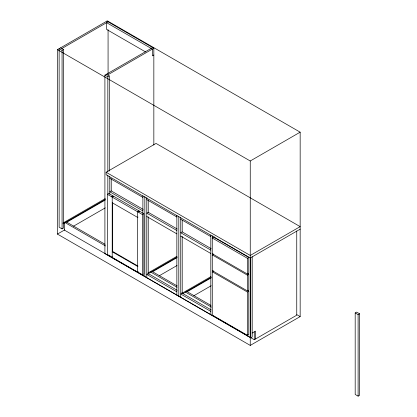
<?xml version="1.0" encoding="UTF-8"?>
<svg xmlns="http://www.w3.org/2000/svg" width="417" height="417" viewBox="0 0 417 417"><rect width="100%" height="100%" fill="white"/><g stroke="black" fill="none" stroke-linecap="round" stroke-linejoin="round"><path stroke-width="0.63" d="M57.431 49.665L107.341 20.85L300.162 132.173L300.162 316.592L250.252 345.406L57.431 234.083L57.431 49.665L250.252 160.988L300.162 132.173M61.815 48.539L108.071 21.835M62.06 50.368L63.52 49.524L63.52 228.042L62.06 228.881L59.136 227.197L59.136 48.68L62.06 50.368L62.06 228.881M252.202 256.742L252.202 336.972L250.742 337.817L104.907 253.619L104.907 75.107L152.627 47.559M107.586 74.966L153.842 48.257L153.842 145.012M104.907 75.107L107.831 76.796L109.29 75.951L109.29 171.069M153.842 55.008L152.382 55.852L152.382 49.102L106.611 22.68L106.611 29.425L145.684 51.984M106.126 172.237L156.036 143.422L300.162 226.634L250.252 255.449L106.126 172.237L106.126 174.765L250.252 257.977L300.162 229.162M112.694 256.997L112.209 257.273L107.341 254.464L107.341 194.301L108.801 193.462L143.86 213.702L143.86 273.86L142.4 274.704L137.532 271.894L138.017 271.613M62.941 223.032L105.251 198.601M62.993 223.846L105.355 199.389M66.803 222.204L105.282 199.993M113.674 196.271L113.184 196.553L112.209 195.99L111.72 196.271L112.694 196.834L112.209 197.116L112.209 257.388L137.532 272.009L138.017 271.728M57.431 234.083L64.724 229.876M112.694 202.459L112.209 202.735L137.532 217.356L138.017 217.075M73.496 226.212L105.282 207.864M138.991 210.887L138.501 211.174L139.476 211.737L138.991 212.013L138.017 211.455L137.532 211.732L137.532 272.009M107.341 194.301L142.4 214.547L143.86 213.702M112.209 257.388L112.694 257.112M148.077 272.947L176.85 256.335M148.134 273.755L177.11 257.028M177.043 257.628L152.502 271.795L152.017 271.514M212.274 238.018L213.733 237.174L248.793 257.414L248.793 273.156L247.333 274L212.274 253.76L212.274 238.018L247.333 258.259L248.793 257.414M159.195 275.804L177.043 265.504M247.682 273.641L248.793 274.282L248.793 290.023L247.333 290.868L212.274 270.628L212.274 254.886L213.733 254.042M247.682 290.508L248.793 291.149L248.793 334.444L247.333 335.289L212.274 315.049L212.274 271.754L213.733 270.909M210.976 276.58L180.743 294.032L210.814 311.39M182.828 293.672L211.247 277.263M187.197 291.712L211.174 277.868M193.889 295.721L211.174 285.739M212.274 254.886L247.333 275.126L248.793 274.282M212.274 271.754L247.333 291.994L248.793 291.149M252.16 333.063L255.485 331.14L255.485 339.011M64.369 222.814L64.369 230.08L254.271 339.714L296.753 315.189L296.753 230.997M355.185 312.938L356.644 312.093L359.569 313.782L359.569 395.306L358.109 396.15L355.185 394.461L355.185 312.938L358.109 314.621L359.569 313.782M106.856 21.131L153.842 48.257M60.595 47.835L63.52 49.524M106.366 74.262L109.29 75.951M109.775 178.278L142.885 197.397M146.784 199.644L176.85 217.002M180.743 219.253L210.814 236.611M143.224 209.397L111.24 190.929L109.775 191.773L142.885 210.887M177.199 229.011L148.243 212.295L146.784 213.139L176.85 230.497M211.158 248.621L182.208 231.904L180.743 232.749L210.814 250.106M146.784 216.512L176.85 233.869M180.743 236.121L210.814 253.479M296.779 314.642L300.162 316.592M66.152 221.828L105.032 244.279M151.804 271.279L177.162 285.921M186.175 291.123L210.971 305.437M64.932 222.532L105.506 245.957M150.589 271.983L177.069 287.271M185.523 292.15L211.445 307.12M177.199 290.3L148.243 273.583L146.784 274.422L176.85 291.785M181.718 292.906L211.158 309.904M358.109 314.621L358.109 396.15M254.271 331.843L254.271 339.714M250.742 257.586L250.742 337.817M250.252 160.988L250.252 345.406M247.818 273.156L247.818 274.282M247.818 334.444L247.818 336.128M247.333 258.259L247.333 274M247.333 275.126L247.333 290.868M247.333 291.994L247.333 335.289M214.708 236.783L214.708 238.076M212.759 235.657L212.759 238.248M212.759 253.776L212.759 255.068M212.759 270.597L212.759 271.889M210.814 234.927L210.814 314.767M182.208 220.212L182.208 231.972M182.208 236.387L182.208 293.328M180.743 217.174L180.743 297.404M178.799 216.694L178.799 296.284M176.85 215.318L176.85 295.158M148.243 199.957L148.243 212.899M148.243 216.783L148.243 274.365M146.784 197.564L146.784 277.8M144.835 196.443L144.835 276.674M142.885 195.709L142.885 213.702M142.885 274.256L142.885 275.548M142.4 214.547L142.4 274.704M112.694 202.657L112.694 251.821M111.24 178.591L111.24 190.996M109.775 176.594L109.775 194.317M109.775 255.136L109.775 256.434M108.071 29.649L108.071 73.918M107.831 76.796L107.831 171.913M107.831 175.077L107.831 194.067M112.694 251.487L112.209 251.769L137.532 266.385L138.017 266.109L112.694 251.487"/></g></svg>
